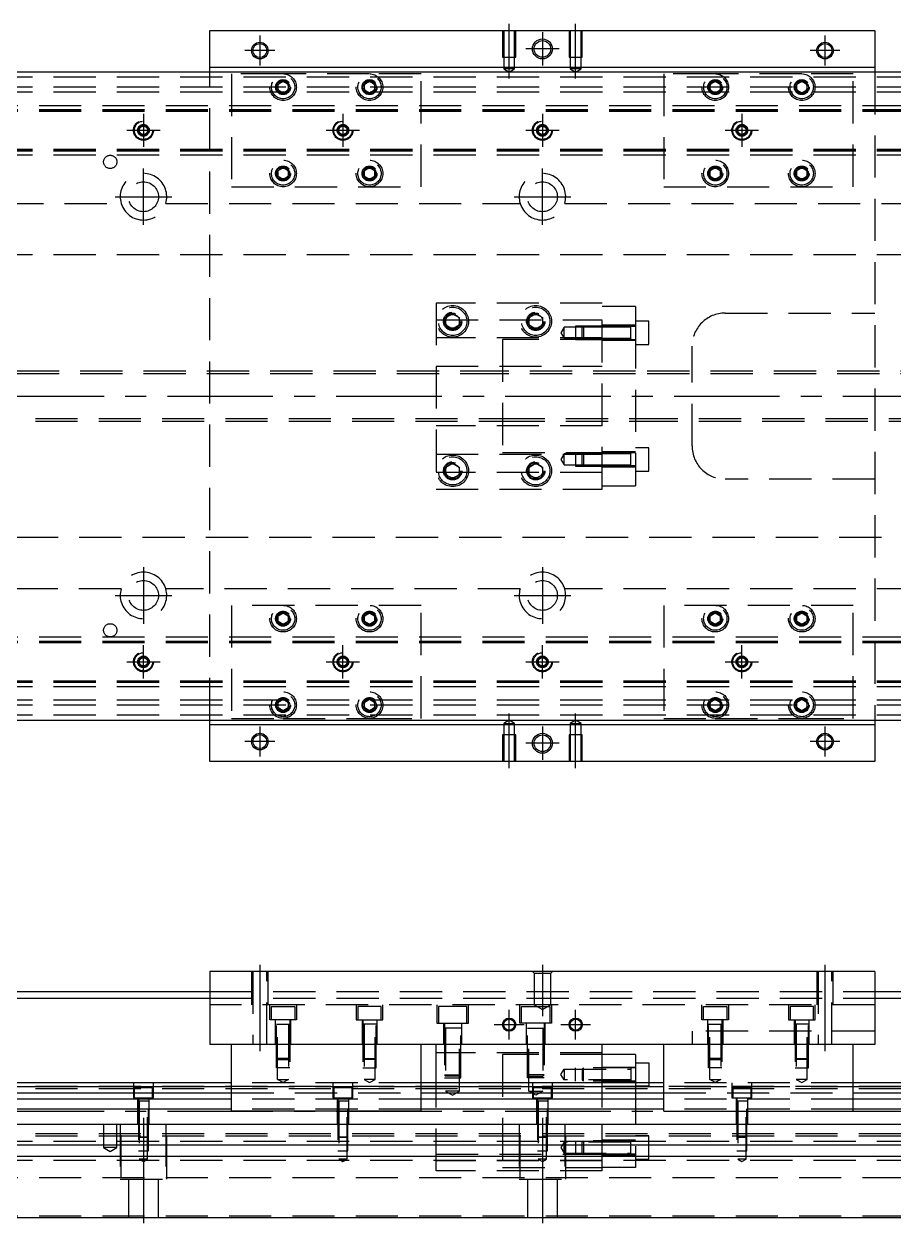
# Model space of a CAD drawing. Extents: x -21 to 963, y -283 to 112.
# Drawn here: x 241.1 to 502.7, y -249.2 to 112 of the extents above; entities that cross this region are included whole.
import ezdxf

# ---------------------------------------------------------------- set-up
doc = ezdxf.new("R2010")
doc.units = 0
doc.linetypes.add('CENTER', pattern=[50.8, 31.75, -6.35, 6.35, -6.35])
doc.linetypes.add('DASHED', pattern=[19.05, 12.7, -6.35])
doc.layers.get('0').update_dxf_attribs({"linetype": 'CONTINUOUS'})
doc.layers.add('CENTER', color=1, linetype='CENTER')

msp = doc.modelspace()

# ---------------------------------------------------------------- linework, layer by layer
at = {"color": 7, "linetype": 'CONTINUOUS'}
for p, q in [((297, 110), (497, 110)), ((297, 99), (297, 110)), ((497, 110), (497, 99)), ((297, 99), (497, 99)), ((297, 97.5), (297, 99)), ((497, 99), (497, 97.5)), ((791, 97.5), (3, 97.5)), ((3, -97.5), (791, -97.5)), ((297, -99), (297, -97.5)), ((497, -97.5), (497, -99)), ((297, -110), (297, -99)), ((497, -99), (297, -99)), ((497, -99), (497, -110)), ((497, -110), (297, -110)), ((297, -173.2), (297, -195.2)), ((497, -173.2), (297, -173.2)), ((497, -173.2), (497, -195.2)), ((3, -179.2), (297, -179.2)), ((497, -179.2), (791, -179.2)), ((11, -181.2), (297, -181.2)), ((497, -181.2), (783, -181.2)), ((497, -195.2), (297, -195.2)), ((303.5, -215.2), (303.5, -195.2)), ((360.5, -215.2), (360.5, -195.2)), ((365, -206.7), (365, -195.2)), ((415, -206.7), (415, -195.2)), ((425, -198.2), (415, -198.2)), ((422.35, -198.2), (422, -198.2)), ((425, -198.2), (425, -206.7)), ((433.5, -215.2), (433.5, -195.2)), ((490.5, -215.2), (490.5, -195.2)), ((425, -200.7), (429, -200.7)), ((429, -200.7), (429, -206.7)), ((303.5, -206.7), (17, -206.7)), ((303.5, -207.952272), (17, -207.952272)), ((433.5, -206.7), (360.5, -206.7)), ((433.5, -207.952272), (360.5, -207.952272)), ((777, -206.7), (490.5, -206.7)), ((777, -207.952272), (490.5, -207.952272)), ((17, -209.72668), (303.5, -209.72668)), ((303.5, -211.623076), (17, -211.623076)), ((360.5, -209.72668), (433.5, -209.72668)), ((433.5, -211.623076), (360.5, -211.623076)), ((490.5, -209.72668), (777, -209.72668)), ((777, -211.623076), (490.5, -211.623076)), ((303.5, -214.677372), (17, -214.677372)), ((360.5, -215.2), (303.5, -215.2)), ((433.5, -214.677372), (360.5, -214.677372)), ((433.5, -215.2), (490.5, -215.2)), ((777, -214.677372), (490.5, -214.677372)), ((17, -219.2), (777, -219.2)), ((777, -225.5), (17, -225.5)), ((777, -228.9), (17, -228.9)), ((17, -247.2), (777, -247.2))]:
    msp.add_line(p, q, dxfattribs=at)
at = {"color": 3, "linetype": 'DASHED'}
for p, q in [((385.000006, 110), (385.000006, 102)), ((385.35, 110), (385.35, 102)), ((388.65, 102), (388.65, 110)), ((388.999994, 102), (388.999994, 110)), ((405.000006, 110), (405.000006, 102)), ((405.35, 110), (405.35, 102)), ((408.65, 102), (408.65, 110)), ((408.999994, 102), (408.999994, 110)), ((385.000006, 102), (388.999994, 102)), ((385.35, 102), (385.35, 98.5)), ((388.65, 98.5), (388.65, 102)), ((405.000006, 102), (408.999994, 102)), ((405.35, 102), (405.35, 98.5)), ((408.65, 98.5), (408.65, 102)), ((387, 98.5), (385.35, 98.5)), ((385.35, 98.5), (387, 97.547372)), ((388.65, 98.5), (387, 98.5)), ((387, 97.547372), (388.65, 98.5)), ((407, 98.5), (405.35, 98.5)), ((405.35, 98.5), (407, 97.547372)), ((408.65, 98.5), (407, 98.5)), ((407, 97.547372), (408.65, 98.5)), ((777, 96), (17, 96)), ((297, -97.5), (297, 97.5)), ((319, 97), (303.5, 97)), ((303.5, 97), (303.5, 63)), ((317.5, 93.866026), (319, 94.73205)), ((345, 97), (319, 97)), ((319, 94.73205), (320.5, 93.866026)), ((343.5, 93.866026), (345, 94.73205)), ((360.5, 97), (345, 97)), ((345, 94.73205), (346.5, 93.866026)), ((360.5, 63), (360.5, 97)), ((449, 97), (433.5, 97)), ((433.5, 97), (433.5, 63)), ((447.5, 93.866026), (449, 94.73205)), ((475, 97), (449, 97)), ((449, 94.73205), (450.5, 93.866026)), ((473.5, 93.866026), (475, 94.73205)), ((490.5, 97), (475, 97)), ((475, 94.73205), (476.5, 93.866026)), ((490.5, 63), (490.5, 97)), ((497, 97.5), (497, -97.5)), ((777, 93), (17, 93)), ((777, 91.5), (17, 91.5)), ((317.5, 92.133974), (317.5, 93.866026)), ((319, 91.26795), (317.5, 92.133974)), ((320.5, 92.133974), (319, 91.26795)), ((320.5, 93.866026), (320.5, 92.133974)), ((320.973226, 93.326156), (321, 93)), ((343.5, 92.133974), (343.5, 93.866026)), ((345, 91.26795), (343.5, 92.133974)), ((346.5, 92.133974), (345, 91.26795)), ((346.5, 93.866026), (346.5, 92.133974)), ((346.973226, 93.326156), (347, 93)), ((447.5, 92.133974), (447.5, 93.866026)), ((449, 91.26795), (447.5, 92.133974)), ((450.5, 92.133974), (449, 91.26795)), ((450.5, 93.866026), (450.5, 92.133974)), ((450.973226, 93.326156), (451, 93)), ((473, 93), (473.030168, 93.346066)), ((473.5, 92.133974), (473.5, 93.866026)), ((475, 91.26795), (473.5, 92.133974)), ((476.5, 92.133974), (475, 91.26795)), ((476.5, 93.866026), (476.5, 92.133974)), ((17, 87.5), (777, 87.5)), ((17, 86.247728), (777, 86.247728)), ((17, 86.1147), (777, 86.1147)), ((17, 86.1), (777, 86.1)), ((17, 85.8), (777, 85.8)), ((275.5, 80), (275.516134, 80.21941)), ((275.75, 80.721688), (277, 81.443376)), ((275.75, 79.278312), (275.75, 80.721688)), ((277, 81.443376), (278.25, 80.721688)), ((278.25, 80.721688), (278.25, 79.278312)), ((335.5, 80), (335.516134, 80.21941)), ((335.75, 80.721688), (337, 81.443376)), ((335.75, 79.278312), (335.75, 80.721688)), ((337, 81.443376), (338.25, 80.721688)), ((338.25, 80.721688), (338.25, 79.278312)), ((395.5, 80), (395.52041, 80.24661)), ((395.75, 80.721688), (397, 81.443376)), ((395.75, 79.278312), (395.75, 80.721688)), ((397, 81.443376), (398.25, 80.721688)), ((398.25, 80.721688), (398.25, 79.278312)), ((455.75, 80.721688), (457, 81.443376)), ((455.75, 79.278312), (455.75, 80.721688)), ((457, 81.443376), (458.25, 80.721688)), ((458.25, 80.721688), (458.25, 79.278312)), ((458.477374, 80.25955), (458.5, 80)), ((277, 78.556624), (275.75, 79.278312)), ((278.25, 79.278312), (277, 78.556624)), ((337, 78.556624), (335.75, 79.278312)), ((338.25, 79.278312), (337, 78.556624)), ((397, 78.556624), (395.75, 79.278312)), ((398.25, 79.278312), (397, 78.556624)), ((457, 78.556624), (455.75, 79.278312)), ((458.25, 79.278312), (457, 78.556624)), ((777, 74.2), (17, 74.2)), ((777, 73.9), (17, 73.9)), ((777, 73.8853), (17, 73.8853)), ((777, 73.752272), (17, 73.752272)), ((777, 72.5), (17, 72.5)), ((317.5, 67.866026), (319, 68.73205)), ((319, 68.73205), (320.5, 67.866026)), ((343.5, 67.866026), (345, 68.73205)), ((345, 68.73205), (346.5, 67.866026)), ((447.5, 67.866026), (449, 68.73205)), ((449, 68.73205), (450.5, 67.866026)), ((473.5, 67.866026), (475, 68.73205)), ((475, 68.73205), (476.5, 67.866026)), ((317, 67), (317.030168, 67.346066)), ((317.5, 66.133974), (317.5, 67.866026)), ((319, 65.26795), (317.5, 66.133974)), ((320.5, 66.133974), (319, 65.26795)), ((320.5, 67.866026), (320.5, 66.133974)), ((343, 67), (343.023172, 67.30356)), ((343.5, 66.133974), (343.5, 67.866026)), ((345, 65.26795), (343.5, 66.133974)), ((346.5, 66.133974), (345, 65.26795)), ((346.5, 67.866026), (346.5, 66.133974)), ((447.5, 66.133974), (447.5, 67.866026)), ((449, 65.26795), (447.5, 66.133974)), ((450.5, 66.133974), (449, 65.26795)), ((450.5, 67.866026), (450.5, 66.133974)), ((450.973226, 67.326156), (451, 67)), ((473, 67), (473.030168, 67.346066)), ((473.5, 66.133974), (473.5, 67.866026)), ((475, 65.26795), (473.5, 66.133974)), ((476.5, 66.133974), (475, 65.26795)), ((476.5, 67.866026), (476.5, 66.133974)), ((303.5, 63), (360.5, 63)), ((433.5, 63), (490.5, 63)), ((43.708204, 58), (270.291796, 58)), ((283.708204, 58), (390.291796, 58)), ((403.708204, 58), (510.291796, 58)), ((777, 42.5), (29.1, 42.5)), ((365, 28), (365, -28)), ((415, 28), (365, 28)), ((415, -28), (415, 28)), ((425, 27), (415, 27)), ((425, 27), (425, 20.976176)), ((365, 23), (415, 23)), ((368, 23.6547), (370, 24.809402)), ((368, 21.3453), (368, 23.6547)), ((370, 24.809402), (372, 23.6547)), ((372, 23.6547), (372, 21.3453)), ((372.483582, 22.786038), (372.5, 22.5)), ((392.5, 22.5), (392.52689, 22.865682)), ((393, 23.6547), (395, 24.809402)), ((393, 21.3453), (393, 23.6547)), ((395, 24.809402), (397, 23.6547)), ((397, 23.6547), (397, 21.3453)), ((429, 22.552558), (425, 22.552558)), ((429, 15.552558), (429, 22.552558)), ((452, 25), (497, 25)), ((370, 20.190598), (368, 21.3453)), ((372, 21.3453), (370, 20.190598)), ((395, 20.190598), (393, 21.3453)), ((397, 21.3453), (395, 20.190598)), ((403.5, 20.702558), (402.547372, 19.052558)), ((402.547372, 19.052558), (403.5, 17.402558)), ((403.5, 17.402558), (403.5, 20.702558)), ((407, 20.702558), (403.5, 20.702558)), ((407, 21.052554), (407, 17.052564)), ((409.35, 21.052554), (407, 21.052554)), ((409, 20.702558), (407, 20.702558)), ((409.35, 21.052558), (409, 20.702558)), ((409, 17.402558), (409, 20.702558)), ((415, 20.702558), (409, 20.702558)), ((415, 20.702558), (409, 20.702558)), ((409.35, 21.052558), (409.35, 17.052558)), ((415, 21.052556), (409.35, 21.052558)), ((415, 21.052554), (409.35, 21.052554)), ((425, 21.302558), (415, 21.302558)), ((423.605, 21.052558), (415, 21.052556)), ((425, 20.976176), (415, 20.976176)), ((423.6, 20.702558), (415, 20.702558)), ((425, 21.052558), (423.595, 21.052558)), ((423.6, 17.05324), (423.6, 21.052564)), ((423.6, 20.836098), (423.6, 21.052558)), ((423.6, 21.052558), (423.6, 20.835892)), ((425, 20.976176), (425, -20.976176)), ((415, 17.5), (365, 17.5)), ((385, 17), (385, -17)), ((415, 17), (385, 17)), ((403.5, 17.402558), (407, 17.402558)), ((407, 17.402558), (409, 17.402558)), ((407, 17.052564), (409.35, 17.052564)), ((409, 17.402558), (415, 17.402558)), ((409, 17.402558), (409.35, 17.052558)), ((409, 17.402558), (415, 17.402558)), ((409.35, 17.052564), (415, 17.052564)), ((409.35, 17.052558), (415, 17.052562)), ((415, 17.402558), (423.6, 17.402558)), ((415, 17.052562), (423.605, 17.052558)), ((415, 16.802558), (425, 16.802558)), ((423.595, 17.052558), (425, 17.052558)), ((423.6, 17.269268), (423.6, 17.052558)), ((423.6, 17.052558), (423.6, 17.26902)), ((423.6, 17.052554), (423.6, 17.05324)), ((425, 15.552558), (429, 15.552558)), ((442, -15), (442, 15)), ((385, 7.5), (54, 7.5)), ((365, 9), (415, 9)), ((425, 7.5), (385, 7.5)), ((425, 7.499994), (385, 7.499994)), ((727.005, 7.5), (425, 7.5)), ((385, 6.75), (54, 6.75)), ((425, 6.75), (385, 6.75)), ((425, 6.75), (385, 6.75)), ((727, 6.75), (425, 6.75)), ((54, -6.75), (385, -6.75)), ((385, -6.75), (425, -6.75)), ((385, -6.75), (425, -6.75)), ((425, -6.75), (727, -6.75)), ((54, -7.5), (385, -7.5)), ((415, -9), (365, -9)), ((385, -7.499994), (425, -7.499994)), ((385, -7.5), (425, -7.5)), ((425, -7.5), (727.005, -7.5)), ((365, -17.5), (415, -17.5)), ((385, -17), (415, -17)), ((403.5, -17.402558), (402.547372, -19.052558)), ((403.5, -20.702558), (403.5, -17.402558)), ((407, -17.402558), (403.5, -17.402558)), ((407, -17.052564), (407, -21.052554)), ((409.35, -17.052564), (407, -17.052564)), ((409, -17.402558), (407, -17.402558)), ((409.35, -17.052558), (409, -17.402558)), ((409, -20.702558), (409, -17.402558)), ((415, -17.402558), (409, -17.402558)), ((415, -17.402558), (409, -17.402558)), ((409.35, -17.052558), (409.35, -21.052558)), ((415, -17.052562), (409.35, -17.052558)), ((415, -17.052564), (409.35, -17.052564)), ((425, -16.802558), (415, -16.802558)), ((423.605, -17.052558), (415, -17.052562)), ((423.6, -17.402558), (415, -17.402558)), ((425, -17.052558), (423.595, -17.052558)), ((423.6, -21.051878), (423.6, -17.052554)), ((423.6, -17.26902), (423.6, -17.052558)), ((423.6, -17.052558), (423.6, -17.269226)), ((423.6, -20.836098), (423.6, -17.26902)), ((429, -15.552558), (425, -15.552558)), ((429, -22.552558), (429, -15.552558)), ((368, -21.3453), (370, -20.190598)), ((368, -23.6547), (368, -21.3453)), ((370, -20.190598), (372, -21.3453)), ((372, -21.3453), (372, -23.6547)), ((393, -21.3453), (395, -20.190598)), ((393, -23.6547), (393, -21.3453)), ((395, -20.190598), (397, -21.3453)), ((397, -21.3453), (397, -23.6547)), ((402.547372, -19.052558), (403.5, -20.702558)), ((403.5, -20.702558), (407, -20.702558)), ((407, -20.702558), (409, -20.702558)), ((407, -21.052554), (409.35, -21.052554)), ((409, -20.702558), (415, -20.702558)), ((409, -20.702558), (409.35, -21.052558)), ((409, -20.702558), (415, -20.702558)), ((409.35, -21.052554), (415, -21.052554)), ((409.35, -21.052558), (415, -21.052556)), ((415, -20.702558), (423.6, -20.702558)), ((425, -20.976176), (415, -20.976176)), ((415, -21.052556), (423.605, -21.052558)), ((415, -21.302558), (425, -21.302558)), ((423.595, -21.052558), (425, -21.052558)), ((423.6, -20.83585), (423.6, -21.052558)), ((423.6, -21.052558), (423.6, -20.836098)), ((423.6, -21.052564), (423.6, -21.051878)), ((425, -20.976176), (425, -27)), ((415, -23), (365, -23)), ((367.5, -22.5), (367.534018, -22.088984)), ((370, -24.809402), (368, -23.6547)), ((372, -23.6547), (370, -24.809402)), ((392.5, -22.5), (392.52689, -22.134318)), ((395, -24.809402), (393, -23.6547)), ((397, -23.6547), (395, -24.809402)), ((425, -22.552558), (429, -22.552558)), ((497, -25), (452, -25)), ((365, -28), (415, -28)), ((415, -27), (425, -27)), ((29.1, -42.5), (777, -42.5)), ((270.291796, -58), (43.708204, -58)), ((390.291796, -58), (283.708204, -58)), ((510.291796, -58), (403.708204, -58)), ((303.5, -63), (303.5, -97)), ((360.5, -63), (303.5, -63)), ((360.5, -97), (360.5, -63)), ((490.5, -63), (433.5, -63)), ((433.5, -63), (433.5, -97)), ((490.5, -97), (490.5, -63)), ((317, -67), (317.030168, -66.653934)), ((317.5, -66.133974), (319, -65.26795)), ((317.5, -67.866026), (317.5, -66.133974)), ((319, -68.73205), (317.5, -67.866026)), ((319, -65.26795), (320.5, -66.133974)), ((320.5, -67.866026), (319, -68.73205)), ((320.5, -66.133974), (320.5, -67.866026)), ((343, -67), (343.023172, -66.69644)), ((343.5, -66.133974), (345, -65.26795)), ((343.5, -67.866026), (343.5, -66.133974)), ((345, -68.73205), (343.5, -67.866026)), ((345, -65.26795), (346.5, -66.133974)), ((346.5, -67.866026), (345, -68.73205)), ((346.5, -66.133974), (346.5, -67.866026)), ((447, -67), (447.023172, -66.69644)), ((447.5, -66.133974), (449, -65.26795)), ((447.5, -67.866026), (447.5, -66.133974)), ((449, -68.73205), (447.5, -67.866026)), ((449, -65.26795), (450.5, -66.133974)), ((450.5, -67.866026), (449, -68.73205)), ((450.5, -66.133974), (450.5, -67.866026)), ((473.5, -66.133974), (475, -65.26795)), ((473.5, -67.866026), (473.5, -66.133974)), ((475, -68.73205), (473.5, -67.866026)), ((475, -65.26795), (476.5, -66.133974)), ((476.5, -67.866026), (475, -68.73205)), ((476.5, -66.133974), (476.5, -67.866026)), ((476.973226, -66.673844), (477, -67)), ((17, -72.5), (777, -72.5)), ((17, -73.752272), (777, -73.752272)), ((17, -73.8853), (777, -73.8853)), ((17, -73.9), (777, -73.9)), ((17, -74.2), (777, -74.2)), ((275.75, -79.278312), (277, -78.556624)), ((275.75, -80.721688), (275.75, -79.278312)), ((277, -78.556624), (278.25, -79.278312)), ((278.25, -79.278312), (278.25, -80.721688)), ((335.75, -79.278312), (337, -78.556624)), ((335.75, -80.721688), (335.75, -79.278312)), ((337, -78.556624), (338.25, -79.278312)), ((338.25, -79.278312), (338.25, -80.721688)), ((395.75, -79.278312), (397, -78.556624)), ((395.75, -80.721688), (395.75, -79.278312)), ((397, -78.556624), (398.25, -79.278312)), ((398.25, -79.278312), (398.25, -80.721688)), ((455.75, -79.278312), (457, -78.556624)), ((455.75, -80.721688), (455.75, -79.278312)), ((457, -78.556624), (458.25, -79.278312)), ((458.25, -79.278312), (458.25, -80.721688)), ((277, -81.443376), (275.75, -80.721688)), ((278.25, -80.721688), (277, -81.443376)), ((278.477374, -79.74045), (278.5, -80)), ((337, -81.443376), (335.75, -80.721688)), ((338.25, -80.721688), (337, -81.443376)), ((338.477374, -79.74045), (338.5, -80)), ((395.5, -80), (395.52041, -79.75339)), ((397, -81.443376), (395.75, -80.721688)), ((398.25, -80.721688), (397, -81.443376)), ((457, -81.443376), (455.75, -80.721688)), ((458.25, -80.721688), (457, -81.443376)), ((458.477374, -79.74045), (458.5, -80)), ((777, -85.8), (17, -85.8)), ((777, -86.1), (17, -86.1)), ((777, -86.1147), (17, -86.1147)), ((777, -86.247728), (17, -86.247728)), ((777, -87.5), (17, -87.5)), ((777, -91.5), (17, -91.5)), ((777, -93), (17, -93)), ((317, -93), (317.030168, -92.653934)), ((317.5, -92.133974), (319, -91.26795)), ((317.5, -93.866026), (317.5, -92.133974)), ((319, -94.73205), (317.5, -93.866026)), ((319, -91.26795), (320.5, -92.133974)), ((320.5, -93.866026), (319, -94.73205)), ((320.5, -92.133974), (320.5, -93.866026)), ((343.5, -92.133974), (345, -91.26795)), ((343.5, -93.866026), (343.5, -92.133974)), ((345, -94.73205), (343.5, -93.866026)), ((345, -91.26795), (346.5, -92.133974)), ((346.5, -93.866026), (345, -94.73205)), ((346.5, -92.133974), (346.5, -93.866026)), ((346.973226, -92.673844), (347, -93)), ((447, -93), (447.023172, -92.69644)), ((447.5, -92.133974), (449, -91.26795)), ((447.5, -93.866026), (447.5, -92.133974)), ((449, -94.73205), (447.5, -93.866026)), ((449, -91.26795), (450.5, -92.133974)), ((450.5, -93.866026), (449, -94.73205)), ((450.5, -92.133974), (450.5, -93.866026)), ((473.5, -92.133974), (475, -91.26795)), ((473.5, -93.866026), (473.5, -92.133974)), ((475, -94.73205), (473.5, -93.866026)), ((475, -91.26795), (476.5, -92.133974)), ((476.5, -93.866026), (475, -94.73205)), ((476.5, -92.133974), (476.5, -93.866026)), ((476.973226, -92.673844), (477, -93)), ((777, -96), (17, -96)), ((303.5, -97), (319, -97)), ((319, -97), (345, -97)), ((345, -97), (360.5, -97)), ((433.5, -97), (449, -97)), ((449, -97), (475, -97)), ((475, -97), (490.5, -97)), ((387, -97.547372), (385.35, -98.5)), ((385.35, -98.5), (387, -98.5)), ((385.35, -98.5), (385.35, -102)), ((388.65, -98.5), (387, -97.547372)), ((387, -98.5), (388.65, -98.5)), ((388.65, -102), (388.65, -98.5)), ((407, -97.547372), (405.35, -98.5)), ((405.35, -98.5), (407, -98.5)), ((405.35, -98.5), (405.35, -102)), ((408.65, -98.5), (407, -97.547372)), ((407, -98.5), (408.65, -98.5)), ((408.65, -102), (408.65, -98.5)), ((388.999994, -102), (385.000006, -102)), ((385.000006, -102), (385.000006, -110)), ((385.35, -102), (385.35, -110)), ((388.65, -110), (388.65, -102)), ((388.999994, -110), (388.999994, -102)), ((408.999994, -102), (405.000006, -102)), ((405.000006, -102), (405.000006, -110)), ((405.35, -102), (405.35, -110)), ((408.65, -110), (408.65, -102)), ((408.999994, -110), (408.999994, -102)), ((309.500006, -173.2), (309.500006, -183.2)), ((309.9, -173.2), (309.9, -195.2)), ((314.1, -195.2), (314.1, -173.2)), ((314.499994, -183.2), (314.499994, -173.2)), ((394.5, -173.7), (394, -173.2)), ((399.5, -173.7), (400, -173.2)), ((479.500006, -173.2), (479.500006, -183.2)), ((479.9, -173.2), (479.9, -195.2)), ((484.1, -195.2), (484.1, -173.2)), ((484.499994, -183.2), (484.499994, -173.2)), ((394.5, -173.7), (394.5, -183.2)), ((394.5, -173.7), (399.5, -173.7)), ((399.5, -183.2), (399.5, -173.7)), ((297, -179.2), (497, -179.2)), ((297, -181.2), (497, -181.2)), ((497, -183.2), (297, -183.2)), ((315, -187.7), (315, -183.2)), ((315.5, -183.7), (322.5, -183.7)), ((315.5, -187.7), (315.5, -183.7)), ((322.5, -183.7), (322.5, -187.7)), ((323, -183.2), (323, -187.7)), ((341, -183.2), (341, -187.7)), ((348.5, -183.7), (341.5, -183.7)), ((341.5, -183.7), (341.5, -187.7)), ((348.5, -187.7), (348.5, -183.7)), ((349, -187.7), (349, -183.2)), ((365.25, -183.2), (365.25, -188.7)), ((366.5, -183.7), (365.75, -183.7)), ((365.75, -183.7), (365.75, -188.7)), ((373.5, -183.7), (366.5, -183.7)), ((374.25, -183.7), (373.5, -183.7)), ((374.25, -188.7), (374.25, -183.7)), ((374.75, -188.7), (374.75, -183.2)), ((390.25, -188.7), (390.25, -183.2)), ((390.75, -183.7), (391.5, -183.7)), ((390.75, -188.7), (390.75, -183.7)), ((391.5, -183.7), (398.5, -183.7)), ((399.5, -183.2), (394.5, -183.2)), ((394.5, -183.2), (397, -184.643376)), ((397, -184.643376), (399.5, -183.2)), ((398.5, -183.7), (399.25, -183.7)), ((399.25, -183.7), (399.25, -188.7)), ((399.75, -183.2), (399.75, -188.7)), ((445, -187.7), (445, -183.2)), ((445.5, -183.7), (452.5, -183.7)), ((445.5, -187.7), (445.5, -183.7)), ((452.5, -183.7), (452.5, -187.7)), ((453, -183.2), (453, -187.7)), ((471, -183.2), (471, -187.7)), ((478.5, -183.7), (471.5, -183.7)), ((471.5, -183.7), (471.5, -187.7)), ((478.5, -187.7), (478.5, -183.7)), ((479, -187.7), (479, -183.2)), ((323, -187.7), (315, -187.7)), ((316.75, -195.2), (316.75, -187.7)), ((317.000006, -202.2), (316.999986, -187.7)), ((321.000014, -187.7), (320.999994, -202.2)), ((321.25, -187.7), (321.25, -195.2)), ((341, -187.7), (349, -187.7)), ((342.75, -187.7), (342.75, -195.2)), ((342.999986, -187.7), (343.000006, -202.2)), ((346.999994, -202.2), (347.000014, -187.7)), ((347.25, -195.2), (347.25, -187.7)), ((453, -187.7), (445, -187.7)), ((446.75, -195.2), (446.75, -187.7)), ((447.000006, -202.2), (446.999986, -187.7)), ((451.000014, -187.7), (450.999994, -202.2)), ((451.25, -187.7), (451.25, -195.2)), ((471, -187.7), (479, -187.7)), ((472.75, -187.7), (472.75, -195.2)), ((472.999986, -187.7), (473.000006, -202.2)), ((476.999994, -202.2), (477.000014, -187.7)), ((477.25, -195.2), (477.25, -187.7)), ((316.999994, -189.1), (321.000006, -189.1)), ((317.35, -205.7), (317.35, -189.1)), ((320.65, -189.1), (320.65, -205.7)), ((347.000006, -189.1), (342.999994, -189.1)), ((343.35, -189.1), (343.35, -205.7)), ((346.65, -205.7), (346.65, -189.1)), ((365.25, -188.7), (374.75, -188.7)), ((367.25, -188.7), (367.25, -195.2)), ((372.500006, -190.3), (367.499994, -190.3)), ((367.500006, -188.7), (367.500006, -205.2)), ((367.9, -190.3), (367.9, -209.2)), ((372.1, -209.2), (372.1, -190.3)), ((372.499994, -205.2), (372.499994, -188.7)), ((372.75, -195.2), (372.75, -188.7)), ((399.75, -188.7), (390.25, -188.7)), ((392.25, -195.2), (392.25, -188.7)), ((392.499994, -190.3), (397.500006, -190.3)), ((392.500006, -205.2), (392.500006, -188.7)), ((392.9, -209.2), (392.9, -190.3)), ((397.1, -190.3), (397.1, -209.2)), ((397.499994, -188.7), (397.499994, -205.2)), ((397.75, -188.7), (397.75, -195.2)), ((442, -191.2), (442, -195.2)), ((497, -191.2), (442, -191.2)), ((446.999994, -189.1), (451.000006, -189.1)), ((447.35, -205.7), (447.35, -189.1)), ((450.65, -189.1), (450.65, -205.7)), ((477.000006, -189.1), (472.999994, -189.1)), ((473.35, -189.1), (473.35, -205.7)), ((476.65, -205.7), (476.65, -189.1)), ((415, -197.7), (365, -197.7)), ((415, -198.2), (385, -198.2)), ((385, -198.2), (385, -232.2)), ((415, -232.2), (415, -198.2)), ((321, -199.35), (317, -199.35)), ((317.35, -199.7), (317, -199.35)), ((320.999994, -202.2), (317.000006, -202.2)), ((317.35, -199.7), (320.65, -199.7)), ((321, -199.35), (320.65, -199.7)), ((343, -199.35), (347, -199.35)), ((343, -199.35), (343.35, -199.7)), ((343.000006, -202.2), (346.999994, -202.2)), ((346.65, -199.7), (343.35, -199.7)), ((346.65, -199.7), (347, -199.35)), ((425, -202.199975), (407, -202.200006)), ((407, -206.199994), (407, -202.200006)), ((409, -202.55), (409.35, -202.2)), ((409.35, -204.9), (409.35, -202.2)), ((415, -201.95), (425, -201.95)), ((423.6, -202.199994), (423.6, -206.200006)), ((451, -199.35), (447, -199.35)), ((447.35, -199.7), (447, -199.35)), ((450.999994, -202.2), (447.000006, -202.2)), ((447.35, -199.7), (450.65, -199.7)), ((451, -199.35), (450.65, -199.7)), ((473, -199.35), (477, -199.35)), ((473, -199.35), (473.35, -199.7)), ((473.000006, -202.2), (476.999994, -202.2)), ((476.65, -199.7), (473.35, -199.7)), ((476.65, -199.7), (477, -199.35)), ((317.35, -205.7), (320.65, -205.7)), ((319, -206.652628), (317.35, -205.7)), ((320.65, -205.7), (319, -206.652628)), ((346.65, -205.7), (343.35, -205.7)), ((343.35, -205.7), (345, -206.652628)), ((345, -206.652628), (346.65, -205.7)), ((367.5, -204.3), (372.5, -204.3)), ((367.5, -204.3), (367.9, -204.7)), ((367.500006, -205.2), (372.499994, -205.2)), ((372.1, -204.7), (367.9, -204.7)), ((372.1, -204.7), (372.5, -204.3)), ((397.5, -204.3), (392.5, -204.3)), ((392.9, -204.7), (392.5, -204.3)), ((397.499994, -205.2), (392.500006, -205.2)), ((392.9, -204.7), (397.1, -204.7)), ((397.5, -204.3), (397.1, -204.7)), ((402.547372, -204.2), (403.5, -202.55)), ((403.5, -205.85), (402.547372, -204.2)), ((403.5, -202.55), (403.5, -205.85)), ((403.5, -202.55), (423.6, -202.55)), ((423.6, -205.85), (403.5, -205.85)), ((409, -202.55), (409, -204.9)), ((409, -204.9), (409, -205.85)), ((409.35, -206.2), (409, -205.85)), ((409.35, -206.2), (409.35, -204.9)), ((447.35, -205.7), (450.65, -205.7)), ((449, -206.652628), (447.35, -205.7)), ((450.65, -205.7), (449, -206.652628)), ((476.65, -205.7), (473.35, -205.7)), ((473.35, -205.7), (475, -206.652628)), ((475, -206.652628), (476.65, -205.7)), ((54, -207.699332), (727.005, -207.699332)), ((54, -208.449332), (727, -208.449332)), ((274, -206.7), (274, -211.2)), ((279.75, -208.2), (274.25, -208.2)), ((274.25, -208.2), (274.25, -211.2)), ((279.75, -211.2), (279.75, -208.2)), ((280, -211.2), (280, -206.7)), ((360.5, -206.7), (303.5, -206.7)), ((360.5, -207.952272), (303.5, -207.952272)), ((334, -206.7), (334, -211.2)), ((339.75, -208.2), (334.25, -208.2)), ((334.25, -208.2), (334.25, -211.2)), ((339.75, -211.2), (339.75, -208.2)), ((340, -211.2), (340, -206.7)), ((365, -233.2), (365, -206.7)), ((372.1, -209.2), (367.9, -209.2)), ((367.9, -209.2), (370, -210.412436)), ((370, -210.412436), (372.1, -209.2)), ((392.9, -209.2), (397.1, -209.2)), ((395, -210.412436), (392.9, -209.2)), ((394, -206.7), (394, -211.2)), ((399.75, -208.2), (394.25, -208.2)), ((394.25, -208.2), (394.25, -211.2)), ((397.1, -209.2), (395, -210.412436)), ((399.75, -211.2), (399.75, -208.2)), ((400, -211.2), (400, -206.7)), ((425, -206.200025), (407, -206.199994)), ((425, -206.45), (415, -206.45)), ((415, -233.2), (415, -206.7)), ((415, -207.700006), (433.5, -207.700006)), ((425, -206.7), (425, -232.2)), ((425, -207.7), (429, -207.7)), ((429, -207.7), (425, -207.7)), ((429, -206.7), (429, -207.7)), ((490.5, -206.7), (433.5, -206.7)), ((490.5, -207.952272), (433.5, -207.952272)), ((454, -206.7), (454, -211.2)), ((459.75, -208.2), (454.25, -208.2)), ((454.25, -208.2), (454.25, -211.2)), ((459.75, -211.2), (459.75, -208.2)), ((460, -211.2), (460, -206.7)), ((274, -211.2), (280, -211.2)), ((275.25, -211.2), (275.25, -219.2)), ((278.500006, -212.2), (275.499994, -212.2)), ((275.500006, -211.2), (275.500006, -227.2)), ((275.75, -212.2), (275.75, -229.7)), ((278.25, -229.7), (278.25, -212.2)), ((278.499994, -227.2), (278.499994, -211.2)), ((278.75, -219.2), (278.75, -211.2)), ((303.5, -209.72668), (360.5, -209.72668)), ((360.5, -211.623076), (303.5, -211.623076)), ((334, -211.2), (340, -211.2)), ((335.25, -211.2), (335.25, -219.2)), ((338.500006, -212.2), (335.499994, -212.2)), ((335.500006, -211.2), (335.500006, -227.2)), ((335.75, -212.2), (335.75, -229.7)), ((338.25, -229.7), (338.25, -212.2)), ((338.499994, -227.2), (338.499994, -211.2)), ((338.75, -219.2), (338.75, -211.2)), ((394, -211.2), (400, -211.2)), ((395.25, -211.2), (395.25, -219.2)), ((398.500006, -212.2), (395.499994, -212.2)), ((395.500006, -211.2), (395.500006, -227.2)), ((395.75, -212.2), (395.75, -229.7)), ((398.25, -229.7), (398.25, -212.2)), ((398.499994, -227.2), (398.499994, -211.2)), ((398.75, -219.2), (398.75, -211.2)), ((433.5, -209.72668), (490.5, -209.72668)), ((490.5, -211.623076), (433.5, -211.623076)), ((454, -211.2), (460, -211.2)), ((455.25, -211.2), (455.25, -219.2)), ((458.500006, -212.2), (455.499994, -212.2)), ((455.500006, -211.2), (455.500006, -227.2)), ((455.75, -212.2), (455.75, -229.7)), ((458.25, -229.7), (458.25, -212.2)), ((458.499994, -227.2), (458.499994, -211.2)), ((458.75, -219.2), (458.75, -211.2)), ((360.5, -214.677372), (303.5, -214.677372)), ((490.5, -214.677372), (433.5, -214.677372)), ((265, -219.2), (265, -226.2)), ((269, -226.2), (269, -219.2)), ((270, -219.2), (270, -235.7)), ((270.291796, -235.2), (270.291796, -219.2)), ((283.708204, -219.2), (283.708204, -235.2)), ((284, -235.7), (284, -219.2)), ((390, -219.2), (390, -235.7)), ((390.291796, -235.2), (390.291796, -219.2)), ((403.708204, -219.2), (403.708204, -235.2)), ((404, -235.7), (404, -219.2)), ((54, -221.95), (727, -221.95)), ((54, -222.7), (727.005, -222.7)), ((275.5, -222.95), (278.5, -222.95)), ((275.5, -222.95), (275.75, -223.2)), ((278.25, -223.2), (275.75, -223.2)), ((278.25, -223.2), (278.5, -222.95)), ((335.5, -222.95), (338.5, -222.95)), ((335.5, -222.95), (335.75, -223.2)), ((338.25, -223.2), (335.75, -223.2)), ((338.25, -223.2), (338.5, -222.95)), ((395.5, -222.95), (398.5, -222.95)), ((395.5, -222.95), (395.75, -223.2)), ((398.25, -223.2), (395.75, -223.2)), ((398.25, -223.2), (398.5, -222.95)), ((429, -222.7), (425, -222.7)), ((429, -229.7), (429, -222.7)), ((455.5, -222.95), (458.5, -222.95)), ((455.5, -222.95), (455.75, -223.2)), ((458.25, -223.2), (455.75, -223.2)), ((458.25, -223.2), (458.5, -222.95)), ((777, -224.35), (17, -224.35)), ((269, -226.2), (265, -226.2)), ((265, -226.2), (267, -227.3547)), ((267, -227.3547), (269, -226.2)), ((275.500006, -227.2), (278.499994, -227.2)), ((335.500006, -227.2), (338.499994, -227.2)), ((395.500006, -227.2), (398.499994, -227.2)), ((403.5, -224.55), (402.547372, -226.2)), ((402.547372, -226.2), (403.5, -227.85)), ((403.5, -227.85), (403.5, -224.55)), ((423.6, -224.55), (403.5, -224.55)), ((425, -224.199975), (407, -224.200006)), ((407, -224.200006), (407, -228.199994)), ((409.35, -224.2), (409, -224.55)), ((409, -225.5), (409, -224.55)), ((409, -227.85), (409, -225.5)), ((409.35, -224.2), (409.35, -225.5)), ((409.35, -225.5), (409.35, -228.2)), ((425, -223.95), (415, -223.95)), ((423.6, -228.200006), (423.6, -224.199994)), ((455.500006, -227.2), (458.499994, -227.2)), ((777, -230.05), (17, -230.05)), ((278.25, -229.7), (275.75, -229.7)), ((275.75, -229.7), (277, -230.421688)), ((277, -230.421688), (278.25, -229.7)), ((338.25, -229.7), (335.75, -229.7)), ((335.75, -229.7), (337, -230.421688)), ((337, -230.421688), (338.25, -229.7)), ((365, -228.2), (415, -228.2)), ((415, -230.208332), (365, -230.208332)), ((398.25, -229.7), (395.75, -229.7)), ((395.75, -229.7), (397, -230.421688)), ((397, -230.421688), (398.25, -229.7)), ((403.5, -227.85), (423.6, -227.85)), ((425, -228.200025), (407, -228.199994)), ((409, -227.85), (409.35, -228.2)), ((415, -228.45), (425, -228.45)), ((425, -229.7), (429, -229.7)), ((458.25, -229.7), (455.75, -229.7)), ((455.75, -229.7), (457, -230.421688)), ((457, -230.421688), (458.25, -229.7)), ((415, -233.2), (365, -233.2)), ((385, -232.2), (415, -232.2)), ((425, -232.2), (415, -232.2)), ((17, -235.2), (777, -235.2)), ((270, -235.7), (284, -235.7)), ((272.5, -235.7), (272.5, -247.2)), ((281.5, -247.2), (281.5, -235.7)), ((390, -235.7), (404, -235.7)), ((392.5, -235.7), (392.5, -247.2)), ((401.5, -247.2), (401.5, -235.7)), ((17, -246.7), (777, -246.7))]:
    msp.add_line(p, q, dxfattribs=at)
at = {"color": 3, "linetype": 'CONTINUOUS'}
for centre, radius in [((312, 104), 2.5), ((482, 104), 2.5), ((312, -104), 2.5), ((482, -104), 2.5), ((387, -189.2), 2), ((407, -189.2), 2)]:
    msp.add_circle(centre, radius, dxfattribs=at)
at = {"color": 7, "linetype": 'CONTINUOUS'}
for centre, radius in [((312, 104), 2.1), ((397, 104.5), 3), ((397, 104.5), 2.5), ((482, 104), 2.1), ((457, 80), 1.25), ((312, -104), 2.1), ((397, -104.5), 3), ((397, -104.5), 2.5), ((482, -104), 2.1), ((387, -189.2), 1.65), ((407, -189.2), 1.65)]:
    msp.add_circle(centre, radius, dxfattribs=at)
at = {"color": 3, "linetype": 'DASHED'}
for centre, radius in [((319, 93), 4), ((319, 93), 3.5), ((319, 93), 2.25), ((319, 93), 2), ((345, 93), 4), ((345, 93), 3.5), ((345, 93), 2.25), ((345, 93), 2), ((449, 93), 4), ((449, 93), 3.5), ((449, 93), 2.25), ((449, 93), 2), ((475, 93), 4), ((475, 93), 3.5), ((475, 93), 2.25), ((475, 93), 2), ((277, 80), 3), ((277, 80), 2.75), ((277, 80), 1.75), ((277, 80), 1.5), ((277, 80), 1.25), ((337, 80), 3), ((337, 80), 2.75), ((337, 80), 1.75), ((337, 80), 1.5), ((337, 80), 1.25), ((397, 80), 3), ((397, 80), 2.75), ((397, 80), 1.75), ((397, 80), 1.5), ((397, 80), 1.25), ((457, 80), 3), ((457, 80), 2.75), ((457, 80), 1.75), ((457, 80), 1.5), ((267, 70.5), 2), ((319, 67), 4), ((319, 67), 3.5), ((319, 67), 2.25), ((319, 67), 2), ((319, 67), 1.65), ((345, 67), 4), ((345, 67), 3.5), ((345, 67), 2.25), ((345, 67), 2), ((345, 67), 1.65), ((449, 67), 4), ((449, 67), 3.5), ((449, 67), 2.25), ((449, 67), 2), ((449, 67), 1.65), ((475, 67), 4), ((475, 67), 3.5), ((475, 67), 2.25), ((475, 67), 2), ((475, 67), 1.65), ((277, 60), 4.5), ((397, 60), 4.5), ((370, 22.5), 4.75), ((370, 22.5), 4.25), ((395, 22.5), 4.75), ((395, 22.5), 4.25), ((370, 22.5), 2.75), ((370, 22.5), 2.5), ((370, 22.5), 2.1), ((395, 22.5), 2.75), ((395, 22.5), 2.5), ((395, 22.5), 2.1), ((370, -22.5), 4.75), ((395, -22.5), 4.75), ((370, -22.5), 4.25), ((370, -22.5), 2.75), ((370, -22.5), 2.5), ((370, -22.5), 2.1), ((395, -22.5), 4.25), ((395, -22.5), 2.75), ((395, -22.5), 2.5), ((395, -22.5), 2.1), ((277, -60), 4.5), ((397, -60), 4.5), ((319, -67), 4), ((319, -67), 3.5), ((319, -67), 2.25), ((319, -67), 2), ((345, -67), 4), ((345, -67), 3.5), ((345, -67), 2.25), ((345, -67), 2), ((449, -67), 4), ((449, -67), 3.5), ((449, -67), 2.25), ((449, -67), 2), ((475, -67), 4), ((475, -67), 3.5), ((475, -67), 2.25), ((475, -67), 2), ((267, -70.5), 2), ((319, -67), 1.65), ((345, -67), 1.65), ((449, -67), 1.65), ((475, -67), 1.65), ((277, -80), 3), ((277, -80), 2.75), ((277, -80), 1.75), ((277, -80), 1.5), ((277, -80), 1.25), ((337, -80), 3), ((337, -80), 2.75), ((337, -80), 1.75), ((337, -80), 1.5), ((337, -80), 1.25), ((397, -80), 3), ((397, -80), 2.75), ((397, -80), 1.75), ((397, -80), 1.5), ((397, -80), 1.25), ((457, -80), 3), ((457, -80), 2.75), ((457, -80), 1.75), ((457, -80), 1.5), ((457, -80), 1.25), ((319, -93), 4), ((319, -93), 3.5), ((345, -93), 4), ((345, -93), 3.5), ((449, -93), 4), ((449, -93), 3.5), ((475, -93), 4), ((475, -93), 3.5), ((319, -93), 2.25), ((319, -93), 2), ((345, -93), 2.25), ((345, -93), 2), ((449, -93), 2.25), ((449, -93), 2), ((475, -93), 2.25), ((475, -93), 2)]:
    msp.add_circle(centre, radius, dxfattribs=at)
for centre, radius, start, end in [((319, 93), 1.65, 144.619977, 155.380023), ((319, 93), 1.65, 95.380023, 144.619977), ((319, 93), 1.65, 84.619977, 95.380023), ((319, 93), 1.65, 35.380023, 84.619977), ((319, 93), 1.65, 24.619977, 35.380023), ((345, 93), 1.65, 144.619977, 155.380023), ((345, 93), 1.65, 95.380023, 144.619977), ((345, 93), 1.65, 84.619977, 95.380023), ((345, 93), 1.65, 35.380023, 84.619977), ((345, 93), 1.65, 24.619977, 35.380023), ((449, 93), 1.65, 144.619977, 155.380023), ((449, 93), 1.65, 95.380023, 144.619977), ((449, 93), 1.65, 84.619977, 95.380023), ((449, 93), 1.65, 35.380023, 84.619977), ((449, 93), 1.65, 24.619977, 35.380023), ((475, 93), 1.65, 144.619977, 155.380023), ((475, 93), 1.65, 95.380023, 144.619977), ((475, 93), 1.65, 84.619977, 95.380023), ((475, 93), 1.65, 35.380023, 84.619977), ((475, 93), 1.65, 24.619977, 35.380023), ((319, 93), 1.65, 155.380023, 180), ((319, 93), 1.65, 180, 204.619977), ((319, 93), 1.65, 204.619977, 215.380023), ((319, 93), 1.65, 215.380023, 264.619977), ((319, 93), 1.65, 264.619977, 275.380023), ((319, 93), 1.65, 275.380023, 324.619977), ((319, 93), 1.65, 324.619977, 335.380023), ((319, 93), 1.65, 335.380023, 24.619977), ((345, 93), 1.65, 155.380023, 180), ((345, 93), 1.65, 180, 204.619977), ((345, 93), 1.65, 204.619977, 215.380023), ((345, 93), 1.65, 215.380023, 264.619977), ((345, 93), 1.65, 264.619977, 275.380023), ((345, 93), 1.65, 275.380023, 324.619977), ((345, 93), 1.65, 324.619977, 335.380023), ((345, 93), 1.65, 335.380023, 24.619977), ((449, 93), 1.65, 155.380023, 180), ((449, 93), 1.65, 180, 204.619977), ((449, 93), 1.65, 204.619977, 215.380023), ((449, 93), 1.65, 215.380023, 264.619977), ((449, 93), 1.65, 264.619977, 275.380023), ((449, 93), 1.65, 275.380023, 324.619977), ((449, 93), 1.65, 324.619977, 335.380023), ((449, 93), 1.65, 335.380023, 24.619977), ((475, 93), 1.65, 155.380023, 180), ((475, 93), 1.65, 180, 204.619977), ((475, 93), 1.65, 204.619977, 215.380023), ((475, 93), 1.65, 215.380023, 264.619977), ((475, 93), 1.65, 264.619977, 275.380023), ((475, 93), 1.65, 275.380023, 324.619977), ((475, 93), 1.65, 324.619977, 335.380023), ((475, 93), 1.65, 335.380023, 24.619977), ((277, 60), 7, 343.39845, 196.60155), ((397, 60), 7, 343.39845, 196.60155), ((277, 60), 7, 196.60155, 343.39845), ((397, 60), 7, 196.60155, 343.39845), ((452, 15), 10, 90, 180), ((452, -15), 10, 180, 270), ((277, -60), 7, 16.60155, 163.39845), ((397, -60), 7, 16.60155, 163.39845), ((277, -60), 7, 163.39845, 16.60155), ((397, -60), 7, 163.39845, 16.60155), ((319, -93), 1.65, 155.380023, 180), ((319, -93), 1.65, 180, 204.619977), ((319, -93), 1.65, 144.619977, 155.380023), ((319, -93), 1.65, 204.619977, 215.380023), ((319, -93), 1.65, 95.380023, 144.619977), ((319, -93), 1.65, 84.619977, 95.380023), ((319, -93), 1.65, 35.380023, 84.619977), ((319, -93), 1.65, 24.619977, 35.380023), ((319, -93), 1.65, 324.619977, 335.380023), ((319, -93), 1.65, 335.380023, 24.619977), ((345, -93), 1.65, 155.380023, 180), ((345, -93), 1.65, 180, 204.619977), ((345, -93), 1.65, 144.619977, 155.380023), ((345, -93), 1.65, 204.619977, 215.380023), ((345, -93), 1.65, 95.380023, 144.619977), ((345, -93), 1.65, 84.619977, 95.380023), ((345, -93), 1.65, 35.380023, 84.619977), ((345, -93), 1.65, 24.619977, 35.380023), ((345, -93), 1.65, 324.619977, 335.380023), ((345, -93), 1.65, 335.380023, 24.619977), ((449, -93), 1.65, 155.380023, 180), ((449, -93), 1.65, 180, 204.619977), ((449, -93), 1.65, 144.619977, 155.380023), ((449, -93), 1.65, 204.619977, 215.380023), ((449, -93), 1.65, 95.380023, 144.619977), ((449, -93), 1.65, 84.619977, 95.380023), ((449, -93), 1.65, 35.380023, 84.619977), ((449, -93), 1.65, 24.619977, 35.380023), ((449, -93), 1.65, 324.619977, 335.380023), ((449, -93), 1.65, 335.380023, 24.619977), ((475, -93), 1.65, 155.380023, 180), ((475, -93), 1.65, 180, 204.619977), ((475, -93), 1.65, 144.619977, 155.380023), ((475, -93), 1.65, 204.619977, 215.380023), ((475, -93), 1.65, 95.380023, 144.619977), ((475, -93), 1.65, 84.619977, 95.380023), ((475, -93), 1.65, 35.380023, 84.619977), ((475, -93), 1.65, 24.619977, 35.380023), ((475, -93), 1.65, 324.619977, 335.380023), ((475, -93), 1.65, 335.380023, 24.619977), ((319, -93), 1.65, 215.380023, 264.619977), ((319, -93), 1.65, 264.619977, 275.380023), ((319, -93), 1.65, 275.380023, 324.619977), ((345, -93), 1.65, 215.380023, 264.619977), ((345, -93), 1.65, 264.619977, 275.380023), ((345, -93), 1.65, 275.380023, 324.619977), ((449, -93), 1.65, 215.380023, 264.619977), ((449, -93), 1.65, 264.619977, 275.380023), ((449, -93), 1.65, 275.380023, 324.619977), ((475, -93), 1.65, 215.380023, 264.619977), ((475, -93), 1.65, 264.619977, 275.380023), ((475, -93), 1.65, 275.380023, 324.619977)]:
    msp.add_arc(centre, radius, start, end, dxfattribs=at)
at = {"layer": 'CENTER', "color": 1, "linetype": 'CENTER'}
for p, q in [((387, 95.547372), (387, 112)), ((407, 95.547372), (407, 112)), ((312, 108.5), (312, 99.5)), ((397, 109.5), (397, 99.5)), ((482, 108.5), (482, 99.5)), ((316.5, 104), (307.5, 104)), ((402, 104.5), (392, 104.5)), ((486.5, 104), (477.5, 104)), ((277, 85), (277, 75)), ((337, 85), (337, 75)), ((397, 85), (397, 75)), ((457, 85), (457, 75)), ((272, 80), (282, 80)), ((332, 80), (342, 80)), ((392, 80), (402, 80)), ((452, 80), (462, 80)), ((277, 51.5), (277, 68.5)), ((397, 51.5), (397, 68.5)), ((268.5, 60), (285.5, 60)), ((388.5, 60), (405.5, 60)), ((-20.607194, 0), (827.569477, 0)), ((277, -51.5), (277, -68.5)), ((397, -51.5), (397, -68.5)), ((268.5, -60), (285.5, -60)), ((388.5, -60), (405.5, -60)), ((277, -85), (277, -75)), ((337, -85), (337, -75)), ((397, -85), (397, -75)), ((457, -85), (457, -75)), ((272, -80), (282, -80)), ((332, -80), (342, -80)), ((392, -80), (402, -80)), ((452, -80), (462, -80)), ((387, -112), (387, -95.547372)), ((407, -112), (407, -95.547372)), ((312, -99.5), (312, -108.5)), ((397, -99.5), (397, -109.5)), ((482, -99.5), (482, -108.5)), ((316.5, -104), (307.5, -104)), ((402, -104.5), (392, -104.5)), ((486.5, -104), (477.5, -104)), ((312, -171.2), (312, -197.2)), ((397, -171.2), (397, -186.643376)), ((482, -171.2), (482, -197.2)), ((387, -193.7), (387, -184.7)), ((407, -193.7), (407, -184.7)), ((382.5, -189.2), (391.5, -189.2)), ((402.5, -189.2), (411.5, -189.2)), ((-20.607194, -215.2), (827.569477, -215.2)), ((277, -217.2), (277, -249.2)), ((397, -217.2), (397, -249.2))]:
    msp.add_line(p, q, dxfattribs=at)

doc.saveas('drawing.dxf')
